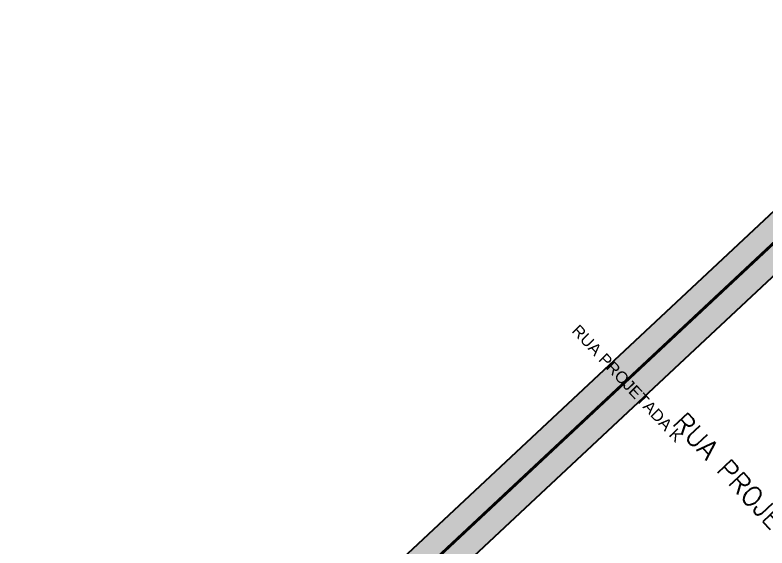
# Model space of a CAD drawing. Header units: metres. Extents: x 437145 to 437701, y 9614495 to 9615043.
# Drawn here: x 437145.4 to 437272.8, y 9614778.1 to 9614868.3 of the extents above; entities that cross this region are included whole.
import ezdxf

# ---------------------------------------------------------------- set-up
doc = ezdxf.new("R2010")
doc.units = ezdxf.units.M
doc.linetypes.add('HIDDEN', pattern=[9.524999999999995, 6.349999999999998, -3.174999999999998])
doc.layers.add('ADUTORA', color=90, linetype='Continuous')
doc.layers.add('Layer3', color=1, linetype='Continuous')
doc.styles.add('ARIAL', font='arial.ttf')
doc.styles.add('symplex', font='simplex.shx', dxfattribs={"bigfont": 'bigfont.shx'})

# ---------------------------------------------------------------- blocks, each defined once
blk = doc.blocks.new('atutu')
at = {"layer": 'Layer3', "ltscale": 5}
h = blk.add_hatch(dxfattribs=at)
h.set_pattern_fill('AR-SAND', color=49, scale=0.1)
h.set_pattern_definition([(37.50000000000001, (-475087.5949620029, -9591321.841822851), (-0.0062993358109608, 0.1926823769013159), [0, -0.152, 0, -0.17, 0, -0.1625]), (7.499999999999999, (-475087.5949620029, -9591321.841822851), (0.1769776705267727, 0.282214606522974), [0, -0.082, 0, -0.137, 0, -0.0525]), (327.5, (-475087.7179620029, -9591321.841822851), (0.3114141861751495, 0.0005659053536965), [0, -0.05, 0, -0.18, 0, -0.235]), (317.5, (-475087.7179620029, -9591321.841822851), (0.3006126604572294, 0.087767556493425), [0, -0.025, 0, -0.118, 0, -0.135])])
h.paths.add_polyline_path([(2864.465890253394, 1229.158218192268), (2384.964919384127, 1229.158218192268), (2384.964919384127, 1225.230022257525), (2864.465890253394, 1225.158218192268)])
h.paths.add_polyline_path([(2864.465890253394, 1225.158218192268), (2384.964919384127, 1225.230022257525), (2384.964919384127, 1221.158218192267), (2864.465890253394, 1221.158218192267)])
at = {"layer": 'Layer3', "color": 9}
for points in [[(2384.964919384127, 1229.158218192268), (2864.465890253394, 1229.158218192268)], [(2384.964919384127, 1221.158218192267), (2864.465890253394, 1221.158218192267)]]:
    blk.add_lwpolyline(points, dxfattribs=at)
at = {"layer": 'Layer3', "color": 40, "linetype": 'HIDDEN', "const_width": 0.5}
blk.add_lwpolyline([(2384.964919384127, 1225.230022257525), (2864.465890253394, 1225.158218192268)], dxfattribs=at)
at = {"layer": 'ADUTORA', "color": 7, "style": 'symplex'}
blk.add_text('RUA PROJETADA K', height=3.284297485517897, rotation=270.0256716937466, dxfattribs=at).set_placement((2523.682582171599, 1214.658218192268))

msp = doc.modelspace()

# ---------------------------------------------------------------- block references
at = {"rotation": 43.07140519794264}
msp.add_blockref('atutu', (436242.5698856535, 9612188.321055599), dxfattribs=at)

# ---------------------------------------------------------------- texts
at = {"layer": 'ADUTORA', "color": 7, "extrusion": (0.2523981432401358, 0.1002419811213371, 0.9624171250085908), "style": 'ARIAL'}
msp.add_text('RUA PROJETADA K', height=2, rotation=202.2865637537625, dxfattribs=at).set_placement((8774470.513458664, -3806634.337578302, 1074264.101086984))

doc.saveas('drawing.dxf')
